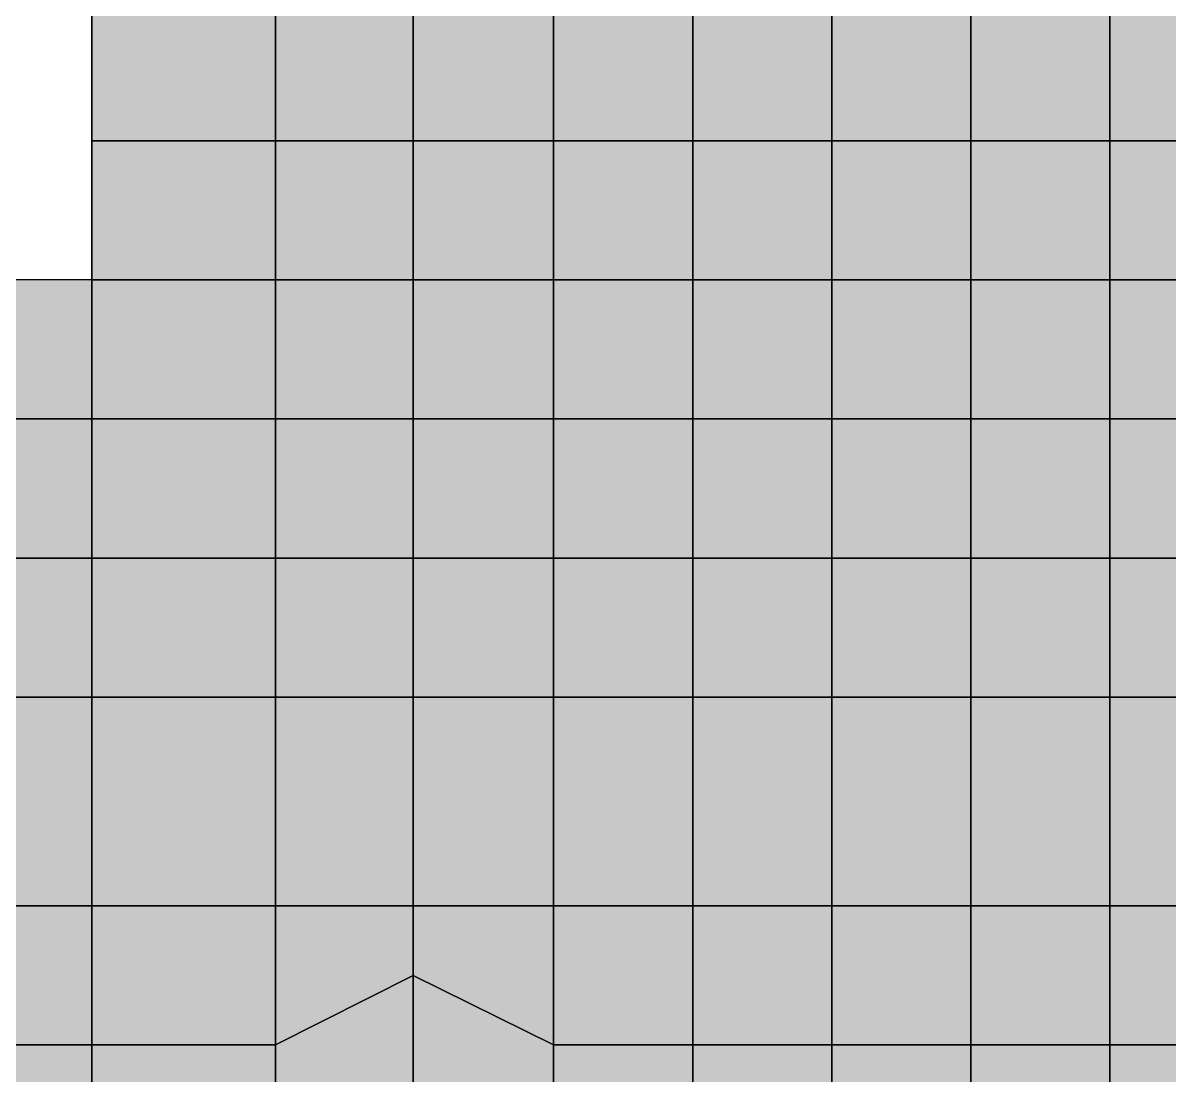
# Model space of a CAD drawing. Header units: inches. Extents: x -100 to 147, y -140 to 41.
# Drawn here: x 0.5 to 8.74, y -25.72 to -18.15 of the extents above; entities that cross this region are included whole.
import ezdxf

# ---------------------------------------------------------------- set-up
doc = ezdxf.new("R2010")
doc.units = ezdxf.units.IN
doc.header["$MEASUREMENT"] = 0
for name, color, linetype in [('Contour 1-01', 7, 'Continuous'), ('Contour 1-03', 7, 'Continuous'), ('Contour 1-04', 7, 'Continuous'), ('Contour 1-05', 7, 'Continuous'), ('Contour 1-06', 7, 'Continuous'), ('Contour 1-07', 7, 'Continuous'), ('Contour 1-08', 7, 'Continuous'), ('Contour 1-09', 7, 'Continuous'), ('Contour 1-10', 7, 'Continuous'), ('Mesh-CDM(100%)_Ac1①', 7, 'Continuous'), ('Mesh-joint-hd-s1', 7, 'Continuous'), ('Mesh-joint-vd-s2', 7, 'Continuous'), ('Mesh-joint-vd-s3', 7, 'Continuous'), ('Mesh-MPC', 7, 'Continuous'), ('Mesh-セル中詰(水中)', 7, 'Continuous'), ('Mesh-敷石', 7, 'Continuous'), ('Mesh-杭ばね_海側クレーン基礎杭', 7, 'Continuous'), ('Mesh-梁①(両端)', 7, 'Continuous'), ('Mesh-梁③(円周)', 7, 'Continuous'), ('Mesh-海側クレーン基礎杭(水位上)', 7, 'Continuous'), ('Mesh-盛石', 7, 'Continuous'), ('Undeformed Mesh-CDM(100%)_Ac1①', 7, 'Continuous'), ('Undeformed Mesh-セル中詰(水中)', 7, 'Continuous'), ('Undeformed Mesh-敷石', 7, 'Continuous'), ('Undeformed Mesh-盛石', 7, 'Continuous')]:
    doc.layers.add(name, color=color, linetype=linetype)

msp = doc.modelspace()

# ---------------------------------------------------------------- linework, layer by layer
at = {"color": 7, "true_color": 0xffffff, "transparency": 33554687}
for p, q in [((0.99, -19), (0.99, -18)), ((3.3, -18), (3.3, -19)), ((0.99, -19), (12.25, -19)), ((0.99, -20), (0.99, -19)), ((0.99, -19), (0.99, -19)), ((3.3, -19), (3.3, -20)), ((3.3, -19), (3.3, -19)), ((0.99, -20), (12.25, -20)), ((0.99, -21), (0.99, -20)), ((0.99, -20), (0.99, -20)), ((3.3, -20), (3.3, -21)), ((3.3, -20), (3.3, -20)), ((0.99, -21), (12.25, -21)), ((0.99, -22), (0.99, -21)), ((0.99, -21), (0.99, -21)), ((0.99, -21), (0.99, -21)), ((3.3, -21), (3.3, -22)), ((3.3, -21), (3.3, -21)), ((0.99, -22), (12.25, -22)), ((0.99, -23), (0.99, -22)), ((0.99, -22), (0.99, -22)), ((0.99, -22), (0.99, -22)), ((3.3, -22), (3.3, -23)), ((3.3, -22), (3.3, -22)), ((0.99, -23), (12.25, -23)), ((0.99, -23), (0.99, -23)), ((0.99, -23), (0.99, -23)), ((0.99, -23), (0.99, -23)), ((0.99, -23), (0.99, -23)), ((3.3, -23), (3.3, -24.5)), ((3.3, -23), (3.3, -23)), ((0.99, -24.5), (0.99, -24.5)), ((2.311025, -24.5), (2.311025, -24.5)), ((3.3, -24.5), (3.3, -25.00049)), ((3.3, -24.5), (3.3, -24.5)), ((4.311025, -24.5), (4.311025, -24.5)), ((5.311025, -24.5), (5.311025, -24.5)), ((6.311025, -24.5), (6.311025, -24.5)), ((7.311025, -24.5), (7.311025, -24.5)), ((8.311025, -24.5), (8.311025, -24.5)), ((3.3, -25.00049), (3.3, -25.00049))]:
    msp.add_line(p, q, dxfattribs=at)
for points in [[(0.99, -19), (2.311025, -19), (2.311025, -18)], [(0.99, -19), (2.311025, -18), (0.99, -18)], [(3.3, -19), (3.3, -18), (2.311025, -18)], [(3.3, -19), (2.311025, -18), (2.311025, -19)], [(3.3, -18), (3.3, -19), (4.311025, -19)], [(3.3, -18), (4.311025, -19), (4.311025, -18)], [(4.311025, -19), (5.311025, -19), (5.311025, -18)], [(4.311025, -19), (5.311025, -18), (4.311025, -18)], [(5.311025, -18), (5.311025, -19), (6.311025, -19)], [(5.311025, -18), (6.311025, -19), (6.311025, -18)], [(6.311025, -18), (6.311025, -19), (7.311025, -19)], [(6.311025, -18), (7.311025, -19), (7.311025, -18)], [(7.311025, -19), (8.311025, -19), (8.311025, -18)], [(7.311025, -19), (8.311025, -18), (7.311025, -18)], [(8.311025, -19), (9.311025, -19), (9.311025, -18)], [(8.311025, -19), (9.311025, -18), (8.311025, -18)], [(0.99, -20), (2.311025, -20), (2.311025, -19)], [(0.99, -20), (2.311025, -19), (0.99, -19)], [(3.3, -20), (3.3, -19), (2.311025, -19)], [(3.3, -20), (2.311025, -19), (2.311025, -20)], [(3.3, -19), (3.3, -20), (4.311025, -20)], [(3.3, -19), (4.311025, -20), (4.311025, -19)], [(4.311025, -20), (5.311025, -20), (5.311025, -19)], [(4.311025, -20), (5.311025, -19), (4.311025, -19)], [(5.311025, -20), (6.311025, -20), (6.311025, -19)], [(5.311025, -20), (6.311025, -19), (5.311025, -19)], [(6.311025, -20), (7.311025, -20), (7.311025, -19)], [(6.311025, -20), (7.311025, -19), (6.311025, -19)], [(7.311025, -20), (8.311025, -20), (8.311025, -19)], [(7.311025, -20), (8.311025, -19), (7.311025, -19)], [(8.311025, -20), (9.311025, -20), (9.311025, -19)], [(8.311025, -20), (9.311025, -19), (8.311025, -19)], [(0, -21), (0.99, -21), (0.99, -20)], [(0, -21), (0.99, -20), (0, -20)], [(0.99, -21), (2.311025, -21), (2.311025, -20)], [(0.99, -21), (2.311025, -20), (0.99, -20)], [(3.3, -21), (3.3, -20), (2.311025, -20)], [(3.3, -21), (2.311025, -20), (2.311025, -21)], [(3.3, -20), (3.3, -21), (4.311025, -21)], [(3.3, -20), (4.311025, -21), (4.311025, -20)], [(4.311025, -21), (5.311025, -21), (5.311025, -20)], [(4.311025, -21), (5.311025, -20), (4.311025, -20)], [(5.311025, -21), (6.311025, -21), (6.311025, -20)], [(5.311025, -21), (6.311025, -20), (5.311025, -20)], [(6.311025, -21), (7.311025, -21), (7.311025, -20)], [(6.311025, -21), (7.311025, -20), (6.311025, -20)], [(7.311025, -21), (8.311025, -21), (8.311025, -20)], [(7.311025, -21), (8.311025, -20), (7.311025, -20)], [(8.311025, -21), (9.311025, -21), (9.311025, -20)], [(8.311025, -21), (9.311025, -20), (8.311025, -20)], [(0, -22), (0.99, -22), (0.99, -21)], [(0, -22), (0.99, -21), (0, -21)], [(0.99, -22), (2.311025, -22), (2.311025, -21)], [(0.99, -22), (2.311025, -21), (0.99, -21)], [(3.3, -22), (3.3, -21), (2.311025, -21)], [(3.3, -22), (2.311025, -21), (2.311025, -22)], [(3.3, -21), (3.3, -22), (4.311025, -22)], [(3.3, -21), (4.311025, -22), (4.311025, -21)], [(4.311025, -22), (5.311025, -22), (5.311025, -21)], [(4.311025, -22), (5.311025, -21), (4.311025, -21)], [(5.311025, -22), (6.311025, -22), (6.311025, -21)], [(5.311025, -22), (6.311025, -21), (5.311025, -21)], [(6.311025, -22), (7.311025, -22), (7.311025, -21)], [(6.311025, -22), (7.311025, -21), (6.311025, -21)], [(7.311025, -22), (8.311025, -22), (8.311025, -21)], [(7.311025, -22), (8.311025, -21), (7.311025, -21)], [(8.311025, -22), (9.311025, -22), (9.311025, -21)], [(8.311025, -22), (9.311025, -21), (8.311025, -21)], [(0.99, -23), (0.99, -22), (0, -22)], [(0.99, -23), (0, -22), (0, -23)], [(0.99, -22), (0.99, -23), (2.311025, -23)], [(0.99, -22), (2.311025, -23), (2.311025, -22)], [(3.3, -23), (3.3, -22), (2.311025, -22)], [(3.3, -23), (2.311025, -22), (2.311025, -23)], [(3.3, -22), (3.3, -23), (4.311025, -23)], [(3.3, -22), (4.311025, -23), (4.311025, -22)], [(4.311025, -22), (4.311025, -23), (5.311025, -23)], [(4.311025, -22), (5.311025, -23), (5.311025, -22)], [(5.311025, -22), (5.311025, -23), (6.311025, -23)], [(5.311025, -22), (6.311025, -23), (6.311025, -22)], [(6.311025, -22), (6.311025, -23), (7.311025, -23)], [(6.311025, -22), (7.311025, -23), (7.311025, -22)], [(7.311025, -23), (8.311025, -23), (8.311025, -22)], [(7.311025, -23), (8.311025, -22), (7.311025, -22)], [(8.311025, -22), (8.311025, -23), (9.311025, -23)], [(8.311025, -22), (9.311025, -23), (9.311025, -22)], [(0, -24.5), (0.99, -24.5), (0.99, -23)], [(0, -24.5), (0.99, -23), (0, -23)], [(0.99, -23), (0.99, -24.5), (2.311025, -24.5)], [(0.99, -23), (2.311025, -24.5), (2.311025, -23)], [(3.3, -24.5), (3.3, -23), (2.311025, -23)], [(3.3, -24.5), (2.311025, -23), (2.311025, -24.5)], [(3.3, -23), (3.3, -24.5), (4.311025, -24.5)], [(3.3, -23), (4.311025, -24.5), (4.311025, -23)], [(4.311025, -24.5), (5.311025, -24.5), (5.311025, -23)], [(4.311025, -24.5), (5.311025, -23), (4.311025, -23)], [(5.311025, -24.5), (6.311025, -24.5), (6.311025, -23)], [(5.311025, -24.5), (6.311025, -23), (5.311025, -23)], [(6.311025, -24.5), (7.311025, -24.5), (7.311025, -23)], [(6.311025, -24.5), (7.311025, -23), (6.311025, -23)], [(7.311025, -24.5), (8.311025, -24.5), (8.311025, -23)], [(7.311025, -24.5), (8.311025, -23), (7.311025, -23)], [(8.311025, -24.5), (9.311025, -24.5), (9.311025, -23)], [(8.311025, -24.5), (9.311025, -23), (8.311025, -23)], [(0.99, -24.5), (0, -24.5), (0, -25.5)], [(0.99, -24.5), (0, -25.5), (0.99, -25.5)], [(0.99, -24.5), (0.99, -25.5), (2.311025, -25.5)], [(0.99, -24.5), (2.311025, -25.5), (2.311025, -24.5)], [(3.3, -24.5), (2.311025, -24.5), (2.311025, -25.5)], [(3.3, -24.5), (2.311025, -25.5), (3.3, -25.00049)], [(4.311025, -25.5), (4.311025, -24.5), (3.3, -24.5)], [(4.311025, -25.5), (3.3, -24.5), (3.3, -25.00049)], [(5.311025, -24.5), (4.311025, -24.5), (4.311025, -25.5)], [(5.311025, -24.5), (4.311025, -25.5), (5.311025, -25.5)], [(6.311025, -24.5), (5.311025, -24.5), (5.311025, -25.5)], [(6.311025, -24.5), (5.311025, -25.5), (6.311025, -25.5)], [(7.311025, -24.5), (6.311025, -24.5), (6.311025, -25.5)], [(7.311025, -24.5), (6.311025, -25.5), (7.311025, -25.5)], [(8.311025, -24.5), (7.311025, -24.5), (7.311025, -25.5)], [(8.311025, -24.5), (7.311025, -25.5), (8.311025, -25.5)], [(9.311025, -24.5), (8.311025, -24.5), (8.311025, -25.5)], [(9.311025, -24.5), (8.311025, -25.5), (9.311025, -25.5)], [(2.311025, -26.5), (3.3, -26.5), (3.3, -25.00049)], [(2.311025, -26.5), (3.3, -25.00049), (2.311025, -25.5)], [(4.311025, -26.5), (4.311025, -25.5), (3.3, -25.00049)], [(4.311025, -26.5), (3.3, -25.00049), (3.3, -26.5)], [(0, -26.5), (0.99, -26.5), (0.99, -25.5)], [(0, -26.5), (0.99, -25.5), (0, -25.5)], [(0.99, -25.5), (0.99, -26.5), (2.311025, -26.5)], [(0.99, -25.5), (2.311025, -26.5), (2.311025, -25.5)], [(4.311025, -26.5), (5.311025, -26.5), (5.311025, -25.5)], [(4.311025, -26.5), (5.311025, -25.5), (4.311025, -25.5)], [(5.311025, -26.5), (6.311025, -26.5), (6.311025, -25.5)], [(5.311025, -26.5), (6.311025, -25.5), (5.311025, -25.5)], [(6.311025, -26.5), (7.311025, -26.5), (7.311025, -25.5)], [(6.311025, -26.5), (7.311025, -25.5), (6.311025, -25.5)], [(7.311025, -26.5), (8.311025, -26.5), (8.311025, -25.5)], [(7.311025, -26.5), (8.311025, -25.5), (7.311025, -25.5)], [(8.311025, -26.5), (9.311025, -26.5), (9.311025, -25.5)], [(8.311025, -26.5), (9.311025, -25.5), (8.311025, -25.5)]]:
    msp.add_solid(points, dxfattribs=at)
at = {"layer": 'Contour 1-01', "color": 5, "true_color": 0x0000ff}
for points in [[(0.99, -24.5), (0, -24.5), (0, -25.5)], [(0.99, -24.5), (0, -25.5), (0.99, -25.5)], [(0.99, -24.5), (0.99, -25.5), (2.311025, -25.5)], [(0.99, -24.5), (2.311025, -25.5), (2.311025, -24.5)], [(3.3, -24.5), (2.311025, -24.5), (2.311025, -25.5)], [(3.3, -24.5), (2.311025, -25.5), (3.3, -25.00049)], [(4.311025, -25.5), (4.311025, -24.5), (3.3, -24.5)], [(4.311025, -25.5), (3.3, -24.5), (3.3, -25.00049)], [(5.311025, -24.5), (4.311025, -24.5), (4.311025, -25.5)], [(5.311025, -24.5), (4.311025, -25.5), (5.311025, -25.5)], [(6.311025, -24.5), (5.311025, -24.5), (5.311025, -25.5)], [(6.311025, -24.5), (5.311025, -25.5), (6.311025, -25.5)], [(7.311025, -24.5), (6.311025, -24.5), (6.311025, -25.5)], [(7.311025, -24.5), (6.311025, -25.5), (7.311025, -25.5)], [(8.311025, -24.5), (7.311025, -24.5), (7.311025, -25.5)], [(8.311025, -24.5), (7.311025, -25.5), (8.311025, -25.5)], [(9.311025, -24.5), (8.311025, -24.5), (8.311025, -25.5)], [(9.311025, -24.5), (8.311025, -25.5), (9.311025, -25.5)], [(2.311025, -26.5), (3.3, -26.5), (3.3, -25.00049)], [(2.311025, -26.5), (3.3, -25.00049), (2.311025, -25.5)], [(4.311025, -26.5), (4.311025, -25.5), (3.3, -25.00049)], [(4.311025, -26.5), (3.3, -25.00049), (3.3, -26.5)], [(0, -26.5), (0.99, -26.5), (0.99, -25.5)], [(0, -26.5), (0.99, -25.5), (0, -25.5)], [(0.99, -25.5), (0.99, -26.5), (2.311025, -26.5)], [(0.99, -25.5), (2.311025, -26.5), (2.311025, -25.5)], [(4.311025, -26.5), (5.311025, -26.5), (5.311025, -25.5)], [(4.311025, -26.5), (5.311025, -25.5), (4.311025, -25.5)], [(5.311025, -26.5), (6.311025, -26.5), (6.311025, -25.5)], [(5.311025, -26.5), (6.311025, -25.5), (5.311025, -25.5)], [(6.311025, -26.5), (7.311025, -26.5), (7.311025, -25.5)], [(6.311025, -26.5), (7.311025, -25.5), (6.311025, -25.5)], [(7.311025, -26.5), (8.311025, -26.5), (8.311025, -25.5)], [(7.311025, -26.5), (8.311025, -25.5), (7.311025, -25.5)], [(8.311025, -26.5), (9.311025, -26.5), (9.311025, -25.5)], [(8.311025, -26.5), (9.311025, -25.5), (8.311025, -25.5)]]:
    msp.add_solid(points, dxfattribs=at)
at = {"layer": 'Contour 1-03', "color": 4, "true_color": 0x00e2ff}
for points in [[(5.311025, -24.5), (6.311025, -24.5), (6.311025, -23)], [(5.311025, -24.5), (6.311025, -23), (5.311025, -23)], [(6.311025, -24.5), (7.311025, -24.5), (7.311025, -23)], [(6.311025, -24.5), (7.311025, -23), (6.311025, -23)], [(7.311025, -24.5), (8.311025, -24.5), (8.311025, -23)], [(7.311025, -24.5), (8.311025, -23), (7.311025, -23)], [(8.311025, -24.5), (9.311025, -24.5), (9.311025, -23)], [(8.311025, -24.5), (9.311025, -23), (8.311025, -23)]]:
    msp.add_solid(points, dxfattribs=at)
at = {"layer": 'Contour 1-04', "color": 120, "true_color": 0x00ffaa}
for points in [[(0.99, -19), (2.311025, -19), (2.311025, -18)], [(0.99, -19), (2.311025, -18), (0.99, -18)], [(3.3, -19), (3.3, -18), (2.311025, -18)], [(3.3, -19), (2.311025, -18), (2.311025, -19)], [(3.3, -18), (3.3, -19), (4.311025, -19)], [(3.3, -18), (4.311025, -19), (4.311025, -18)], [(3.3, -20), (3.3, -19), (2.311025, -19)], [(3.3, -20), (2.311025, -19), (2.311025, -20)], [(8.311025, -22), (9.311025, -22), (9.311025, -21)], [(8.311025, -22), (9.311025, -21), (8.311025, -21)], [(7.311025, -23), (8.311025, -23), (8.311025, -22)], [(7.311025, -23), (8.311025, -22), (7.311025, -22)]]:
    msp.add_solid(points, dxfattribs=at)
at = {"layer": 'Contour 1-05', "color": 100, "true_color": 0x00ff38}
for points in [[(4.311025, -19), (5.311025, -19), (5.311025, -18)], [(4.311025, -19), (5.311025, -18), (4.311025, -18)], [(0.99, -20), (2.311025, -20), (2.311025, -19)], [(0.99, -20), (2.311025, -19), (0.99, -19)], [(3.3, -19), (3.3, -20), (4.311025, -20)], [(3.3, -19), (4.311025, -20), (4.311025, -19)], [(7.311025, -22), (8.311025, -22), (8.311025, -21)], [(7.311025, -22), (8.311025, -21), (7.311025, -21)], [(5.311025, -22), (5.311025, -23), (6.311025, -23)], [(5.311025, -22), (6.311025, -23), (6.311025, -22)], [(4.311025, -24.5), (5.311025, -24.5), (5.311025, -23)], [(4.311025, -24.5), (5.311025, -23), (4.311025, -23)]]:
    msp.add_solid(points, dxfattribs=at)
at = {"layer": 'Contour 1-06', "color": 80, "true_color": 0x38ff00}
for points in [[(5.311025, -18), (5.311025, -19), (6.311025, -19)], [(5.311025, -18), (6.311025, -19), (6.311025, -18)], [(6.311025, -18), (6.311025, -19), (7.311025, -19)], [(6.311025, -18), (7.311025, -19), (7.311025, -18)], [(7.311025, -19), (8.311025, -19), (8.311025, -18)], [(7.311025, -19), (8.311025, -18), (7.311025, -18)], [(0.99, -21), (2.311025, -21), (2.311025, -20)], [(0.99, -21), (2.311025, -20), (0.99, -20)], [(3.3, -21), (3.3, -20), (2.311025, -20)], [(3.3, -21), (2.311025, -20), (2.311025, -21)], [(7.311025, -21), (8.311025, -21), (8.311025, -20)], [(7.311025, -21), (8.311025, -20), (7.311025, -20)], [(8.311025, -21), (9.311025, -21), (9.311025, -20)], [(8.311025, -21), (9.311025, -20), (8.311025, -20)], [(6.311025, -22), (7.311025, -22), (7.311025, -21)], [(6.311025, -22), (7.311025, -21), (6.311025, -21)], [(6.311025, -22), (6.311025, -23), (7.311025, -23)], [(6.311025, -22), (7.311025, -23), (7.311025, -22)], [(8.311025, -22), (8.311025, -23), (9.311025, -23)], [(8.311025, -22), (9.311025, -23), (9.311025, -22)]]:
    msp.add_solid(points, dxfattribs=at)
at = {"layer": 'Contour 1-07', "color": 60, "true_color": 0xa9ff00}
for points in [[(8.311025, -19), (9.311025, -19), (9.311025, -18)], [(8.311025, -19), (9.311025, -18), (8.311025, -18)], [(5.311025, -20), (6.311025, -20), (6.311025, -19)], [(5.311025, -20), (6.311025, -19), (5.311025, -19)], [(6.311025, -20), (7.311025, -20), (7.311025, -19)], [(6.311025, -20), (7.311025, -19), (6.311025, -19)], [(7.311025, -20), (8.311025, -20), (8.311025, -19)], [(7.311025, -20), (8.311025, -19), (7.311025, -19)], [(8.311025, -20), (9.311025, -20), (9.311025, -19)], [(8.311025, -20), (9.311025, -19), (8.311025, -19)], [(5.311025, -21), (6.311025, -21), (6.311025, -20)], [(5.311025, -21), (6.311025, -20), (5.311025, -20)], [(6.311025, -21), (7.311025, -21), (7.311025, -20)], [(6.311025, -21), (7.311025, -20), (6.311025, -20)], [(4.311025, -22), (5.311025, -22), (5.311025, -21)], [(4.311025, -22), (5.311025, -21), (4.311025, -21)], [(5.311025, -22), (6.311025, -22), (6.311025, -21)], [(5.311025, -22), (6.311025, -21), (5.311025, -21)], [(3.3, -23), (3.3, -24.5), (4.311025, -24.5)], [(3.3, -23), (4.311025, -24.5), (4.311025, -23)]]:
    msp.add_solid(points, dxfattribs=at)
at = {"layer": 'Contour 1-08', "color": 2, "true_color": 0xffe200}
for points in [[(4.311025, -20), (5.311025, -20), (5.311025, -19)], [(4.311025, -20), (5.311025, -19), (4.311025, -19)], [(4.311025, -21), (5.311025, -21), (5.311025, -20)], [(4.311025, -21), (5.311025, -20), (4.311025, -20)], [(4.311025, -22), (4.311025, -23), (5.311025, -23)], [(4.311025, -22), (5.311025, -23), (5.311025, -22)]]:
    msp.add_solid(points, dxfattribs=at)
at = {"layer": 'Contour 1-09', "color": 30, "true_color": 0xff7100}
for points in [[(3.3, -20), (3.3, -21), (4.311025, -21)], [(3.3, -20), (4.311025, -21), (4.311025, -20)]]:
    msp.add_solid(points, dxfattribs=at)
at = {"layer": 'Contour 1-10', "color": 1, "true_color": 0xff0000}
for points in [[(0, -21), (0.99, -21), (0.99, -20)], [(0, -21), (0.99, -20), (0, -20)], [(0, -22), (0.99, -22), (0.99, -21)], [(0, -22), (0.99, -21), (0, -21)], [(0.99, -22), (2.311025, -22), (2.311025, -21)], [(0.99, -22), (2.311025, -21), (0.99, -21)], [(3.3, -22), (3.3, -21), (2.311025, -21)], [(3.3, -22), (2.311025, -21), (2.311025, -22)], [(3.3, -21), (3.3, -22), (4.311025, -22)], [(3.3, -21), (4.311025, -22), (4.311025, -21)], [(0.99, -23), (0.99, -22), (0, -22)], [(0.99, -23), (0, -22), (0, -23)], [(0.99, -22), (0.99, -23), (2.311025, -23)], [(0.99, -22), (2.311025, -23), (2.311025, -22)], [(3.3, -23), (3.3, -22), (2.311025, -22)], [(3.3, -23), (2.311025, -22), (2.311025, -23)], [(3.3, -22), (3.3, -23), (4.311025, -23)], [(3.3, -22), (4.311025, -23), (4.311025, -22)], [(0, -24.5), (0.99, -24.5), (0.99, -23)], [(0, -24.5), (0.99, -23), (0, -23)], [(0.99, -23), (0.99, -24.5), (2.311025, -24.5)], [(0.99, -23), (2.311025, -24.5), (2.311025, -23)], [(3.3, -24.5), (3.3, -23), (2.311025, -23)], [(3.3, -24.5), (2.311025, -23), (2.311025, -24.5)]]:
    msp.add_solid(points, dxfattribs=at)
at = {"layer": 'Mesh-CDM(100%)_Ac1①', "color": 18, "true_color": 0x000000, "transparency": 33554559}
for p, q in [((0.99, -24.5), (0, -24.5)), ((0.99, -25.5), (0.99, -24.5)), ((0.99, -24.5), (0.99, -25.5)), ((2.311025, -24.5), (0.99, -24.5)), ((2.311025, -25.5), (2.311025, -24.5)), ((3.3, -24.5), (2.311025, -24.5)), ((2.311025, -24.5), (2.311025, -25.5)), ((3.3, -25.00049), (3.3, -24.5)), ((4.311025, -24.5), (3.3, -24.5)), ((3.3, -24.5), (3.3, -25.00049)), ((4.311025, -25.5), (4.311025, -24.5)), ((5.311025, -24.5), (4.311025, -24.5)), ((4.311025, -24.5), (4.311025, -25.5)), ((5.311025, -25.5), (5.311025, -24.5)), ((6.311025, -24.5), (5.311025, -24.5)), ((5.311025, -24.5), (5.311025, -25.5)), ((6.311025, -25.5), (6.311025, -24.5)), ((7.311025, -24.5), (6.311025, -24.5)), ((6.311025, -24.5), (6.311025, -25.5)), ((7.311025, -25.5), (7.311025, -24.5)), ((8.311025, -24.5), (7.311025, -24.5)), ((7.311025, -24.5), (7.311025, -25.5)), ((8.311025, -25.5), (8.311025, -24.5)), ((9.311025, -24.5), (8.311025, -24.5)), ((8.311025, -24.5), (8.311025, -25.5)), ((3.3, -25.00049), (2.311025, -25.5)), ((2.311025, -25.5), (3.3, -25.00049)), ((3.3, -26.5), (3.3, -25.00049)), ((4.311025, -25.5), (3.3, -25.00049)), ((3.3, -25.00049), (3.3, -26.5)), ((3.3, -25.00049), (4.311025, -25.5)), ((0.99, -25.5), (0, -25.5)), ((0, -25.5), (0.99, -25.5)), ((0.99, -26.5), (0.99, -25.5)), ((0.99, -25.5), (0.99, -26.5)), ((2.311025, -25.5), (0.99, -25.5)), ((0.99, -25.5), (2.311025, -25.5)), ((2.311025, -26.5), (2.311025, -25.5)), ((2.311025, -25.5), (2.311025, -26.5)), ((4.311025, -26.5), (4.311025, -25.5)), ((5.311025, -25.5), (4.311025, -25.5)), ((4.311025, -25.5), (4.311025, -26.5)), ((4.311025, -25.5), (5.311025, -25.5)), ((5.311025, -26.5), (5.311025, -25.5)), ((5.311025, -25.5), (6.311025, -25.5)), ((6.311025, -25.5), (5.311025, -25.5)), ((5.311025, -25.5), (5.311025, -26.5)), ((6.311025, -26.5), (6.311025, -25.5)), ((7.311025, -25.5), (6.311025, -25.5)), ((6.311025, -25.5), (6.311025, -26.5)), ((6.311025, -25.5), (7.311025, -25.5)), ((7.311025, -26.5), (7.311025, -25.5)), ((8.311025, -25.5), (7.311025, -25.5)), ((7.311025, -25.5), (7.311025, -26.5)), ((7.311025, -25.5), (8.311025, -25.5)), ((8.311025, -26.5), (8.311025, -25.5)), ((9.311025, -25.5), (8.311025, -25.5)), ((8.311025, -25.5), (8.311025, -26.5)), ((8.311025, -25.5), (9.311025, -25.5))]:
    msp.add_line(p, q, dxfattribs=at)
at = {"layer": 'Mesh-joint-hd-s1', "color": 18, "true_color": 0x000000, "transparency": 33554559}
for p, q in [((0.99, -24.5), (0.99, -24.5)), ((2.311025, -24.5), (2.311025, -24.5)), ((3.3, -24.5), (3.3, -24.5)), ((4.311025, -24.5), (4.311025, -24.5)), ((5.311025, -24.5), (5.311025, -24.5)), ((6.311025, -24.5), (6.311025, -24.5)), ((7.311025, -24.5), (7.311025, -24.5)), ((8.311025, -24.5), (8.311025, -24.5))]:
    msp.add_line(p, q, dxfattribs=at)
at = {"layer": 'Mesh-joint-vd-s2', "color": 18, "true_color": 0x000000, "transparency": 33554559}
for p, q in [((0.99, -19), (0.99, -19)), ((0.99, -20), (0.99, -20)), ((0.99, -21), (0.99, -21)), ((0.99, -22), (0.99, -22)), ((0.99, -23), (0.99, -23))]:
    msp.add_line(p, q, dxfattribs=at)
at = {"layer": 'Mesh-joint-vd-s3', "color": 18, "true_color": 0x000000, "transparency": 33554559}
for p, q in [((0.99, -21), (0.99, -21)), ((0.99, -22), (0.99, -22)), ((0.99, -23), (0.99, -23))]:
    msp.add_line(p, q, dxfattribs=at)
at = {"layer": 'Mesh-MPC', "color": 18, "true_color": 0x000000, "transparency": 33554559}
for p, q in [((0.99, -23), (0.99, -23)), ((0.99, -23), (0.99, -23)), ((3.3, -25.00049), (3.3, -25.00049))]:
    msp.add_line(p, q, dxfattribs=at)
at = {"layer": 'Mesh-セル中詰(水中)', "color": 18, "true_color": 0x000000, "transparency": 33554559}
for p, q in [((0.99, -18), (0.99, -19)), ((2.311025, -19), (2.311025, -18)), ((2.311025, -18), (2.311025, -19)), ((3.3, -19), (3.3, -18)), ((3.3, -18), (3.3, -19)), ((4.311025, -19), (4.311025, -18)), ((4.311025, -18), (4.311025, -19)), ((5.311025, -19), (5.311025, -18)), ((5.311025, -18), (5.311025, -19)), ((6.311025, -19), (6.311025, -18)), ((6.311025, -18), (6.311025, -19)), ((7.311025, -19), (7.311025, -18)), ((7.311025, -18), (7.311025, -19)), ((8.311025, -19), (8.311025, -18)), ((8.311025, -18), (8.311025, -19)), ((2.311025, -19), (0.99, -19)), ((0.99, -19), (0.99, -20)), ((0.99, -19), (2.311025, -19)), ((2.311025, -20), (2.311025, -19)), ((3.3, -19), (2.311025, -19)), ((2.311025, -19), (2.311025, -20)), ((2.311025, -19), (3.3, -19)), ((3.3, -20), (3.3, -19)), ((3.3, -19), (3.3, -20)), ((4.311025, -19), (3.3, -19)), ((3.3, -19), (4.311025, -19)), ((4.311025, -20), (4.311025, -19)), ((5.311025, -19), (4.311025, -19)), ((4.311025, -19), (4.311025, -20)), ((4.311025, -19), (5.311025, -19)), ((5.311025, -20), (5.311025, -19)), ((6.311025, -19), (5.311025, -19)), ((5.311025, -19), (5.311025, -20)), ((5.311025, -19), (6.311025, -19)), ((6.311025, -20), (6.311025, -19)), ((7.311025, -19), (6.311025, -19)), ((6.311025, -19), (6.311025, -20)), ((6.311025, -19), (7.311025, -19)), ((7.311025, -20), (7.311025, -19)), ((7.311025, -19), (8.311025, -19)), ((8.311025, -19), (7.311025, -19)), ((7.311025, -19), (7.311025, -20)), ((8.311025, -20), (8.311025, -19)), ((9.311025, -19), (8.311025, -19)), ((8.311025, -19), (8.311025, -20)), ((8.311025, -19), (9.311025, -19)), ((2.311025, -20), (0.99, -20)), ((0.99, -20), (0.99, -21)), ((0.99, -20), (2.311025, -20)), ((2.311025, -21), (2.311025, -20)), ((3.3, -20), (2.311025, -20)), ((2.311025, -20), (2.311025, -21)), ((2.311025, -20), (3.3, -20)), ((3.3, -21), (3.3, -20)), ((3.3, -20), (4.311025, -20)), ((3.3, -20), (3.3, -21)), ((4.311025, -20), (3.3, -20)), ((4.311025, -21), (4.311025, -20)), ((5.311025, -20), (4.311025, -20)), ((4.311025, -20), (4.311025, -21)), ((4.311025, -20), (5.311025, -20)), ((5.311025, -21), (5.311025, -20)), ((6.311025, -20), (5.311025, -20)), ((5.311025, -20), (5.311025, -21)), ((5.311025, -20), (6.311025, -20)), ((6.311025, -21), (6.311025, -20)), ((7.311025, -20), (6.311025, -20)), ((6.311025, -20), (6.311025, -21)), ((6.311025, -20), (7.311025, -20)), ((7.311025, -21), (7.311025, -20)), ((8.311025, -20), (7.311025, -20)), ((7.311025, -20), (7.311025, -21)), ((7.311025, -20), (8.311025, -20)), ((8.311025, -21), (8.311025, -20)), ((9.311025, -20), (8.311025, -20)), ((8.311025, -20), (8.311025, -21)), ((8.311025, -20), (9.311025, -20)), ((2.311025, -21), (0.99, -21)), ((0.99, -21), (0.99, -22)), ((0.99, -21), (2.311025, -21)), ((2.311025, -22), (2.311025, -21)), ((3.3, -21), (2.311025, -21)), ((2.311025, -21), (2.311025, -22)), ((2.311025, -21), (3.3, -21)), ((3.3, -22), (3.3, -21)), ((3.3, -21), (3.3, -22)), ((4.311025, -21), (3.3, -21)), ((3.3, -21), (4.311025, -21)), ((4.311025, -22), (4.311025, -21)), ((5.311025, -21), (4.311025, -21)), ((4.311025, -21), (4.311025, -22)), ((4.311025, -21), (5.311025, -21)), ((5.311025, -22), (5.311025, -21)), ((6.311025, -21), (5.311025, -21)), ((5.311025, -21), (5.311025, -22)), ((5.311025, -21), (6.311025, -21)), ((6.311025, -22), (6.311025, -21)), ((7.311025, -21), (6.311025, -21)), ((6.311025, -21), (6.311025, -22)), ((6.311025, -21), (7.311025, -21)), ((7.311025, -22), (7.311025, -21)), ((8.311025, -21), (7.311025, -21)), ((7.311025, -21), (7.311025, -22)), ((7.311025, -21), (8.311025, -21)), ((8.311025, -22), (8.311025, -21)), ((9.311025, -21), (8.311025, -21)), ((8.311025, -21), (8.311025, -22)), ((8.311025, -21), (9.311025, -21)), ((0.99, -22), (0.99, -23)), ((2.311025, -22), (0.99, -22)), ((0.99, -22), (2.311025, -22)), ((2.311025, -23), (2.311025, -22)), ((3.3, -22), (2.311025, -22)), ((2.311025, -22), (2.311025, -23)), ((2.311025, -22), (3.3, -22)), ((3.3, -23), (3.3, -22)), ((3.3, -22), (3.3, -23)), ((4.311025, -22), (3.3, -22)), ((3.3, -22), (4.311025, -22)), ((4.311025, -23), (4.311025, -22)), ((4.311025, -22), (4.311025, -23)), ((5.311025, -22), (4.311025, -22)), ((4.311025, -22), (5.311025, -22)), ((5.311025, -23), (5.311025, -22)), ((5.311025, -22), (5.311025, -23)), ((6.311025, -22), (5.311025, -22)), ((5.311025, -22), (6.311025, -22)), ((6.311025, -23), (6.311025, -22)), ((6.311025, -22), (6.311025, -23)), ((7.311025, -22), (6.311025, -22)), ((6.311025, -22), (7.311025, -22)), ((7.311025, -23), (7.311025, -22)), ((8.311025, -22), (7.311025, -22)), ((7.311025, -22), (7.311025, -23)), ((7.311025, -22), (8.311025, -22)), ((8.311025, -23), (8.311025, -22)), ((8.311025, -22), (9.311025, -22)), ((8.311025, -22), (8.311025, -23)), ((9.311025, -22), (8.311025, -22)), ((0.99, -23), (2.311025, -23)), ((2.311025, -23), (3.3, -23)), ((3.3, -23), (4.311025, -23)), ((4.311025, -23), (5.311025, -23)), ((5.311025, -23), (6.311025, -23)), ((6.311025, -23), (7.311025, -23)), ((7.311025, -23), (8.311025, -23)), ((8.311025, -23), (9.311025, -23))]:
    msp.add_line(p, q, dxfattribs=at)
at = {"layer": 'Mesh-敷石', "color": 18, "true_color": 0x000000, "transparency": 33554559}
for p, q in [((0.99, -23), (0, -23)), ((0.99, -24.5), (0.99, -23)), ((0.99, -23), (0.99, -24.5)), ((2.311025, -23), (0.99, -23)), ((2.311025, -24.5), (2.311025, -23)), ((3.3, -23), (2.311025, -23)), ((2.311025, -23), (2.311025, -24.5)), ((3.3, -24.5), (3.3, -23)), ((3.3, -23), (3.3, -24.5)), ((4.311025, -23), (3.3, -23)), ((4.311025, -24.5), (4.311025, -23)), ((5.311025, -23), (4.311025, -23)), ((4.311025, -23), (4.311025, -24.5)), ((5.311025, -24.5), (5.311025, -23)), ((6.311025, -23), (5.311025, -23)), ((5.311025, -23), (5.311025, -24.5)), ((6.311025, -24.5), (6.311025, -23)), ((7.311025, -23), (6.311025, -23)), ((6.311025, -23), (6.311025, -24.5)), ((7.311025, -24.5), (7.311025, -23)), ((8.311025, -23), (7.311025, -23)), ((7.311025, -23), (7.311025, -24.5)), ((8.311025, -24.5), (8.311025, -23)), ((9.311025, -23), (8.311025, -23)), ((8.311025, -23), (8.311025, -24.5)), ((0, -24.5), (0.99, -24.5)), ((0.99, -24.5), (2.311025, -24.5)), ((2.311025, -24.5), (3.3, -24.5)), ((3.3, -24.5), (4.311025, -24.5)), ((4.311025, -24.5), (5.311025, -24.5)), ((5.311025, -24.5), (6.311025, -24.5)), ((6.311025, -24.5), (7.311025, -24.5)), ((7.311025, -24.5), (8.311025, -24.5)), ((8.311025, -24.5), (9.311025, -24.5))]:
    msp.add_line(p, q, dxfattribs=at)
at = {"layer": 'Mesh-杭ばね_海側クレーン基礎杭', "color": 18, "true_color": 0x000000, "transparency": 33554559}
for p, q in [((3.3, -19), (3.3, -19)), ((3.3, -20), (3.3, -20)), ((3.3, -21), (3.3, -21)), ((3.3, -22), (3.3, -22)), ((3.3, -23), (3.3, -23))]:
    msp.add_line(p, q, dxfattribs=at)
at = {"layer": 'Mesh-梁①(両端)', "color": 18, "true_color": 0x000000, "transparency": 33554559}
for p, q in [((0.99, -19), (0.99, -18)), ((0.99, -20), (0.99, -19)), ((0.99, -21), (0.99, -20)), ((0.99, -22), (0.99, -21)), ((0.99, -23), (0.99, -22))]:
    msp.add_line(p, q, dxfattribs=at)
at = {"layer": 'Mesh-梁③(円周)', "color": 18, "true_color": 0x000000, "transparency": 33554559}
for p, q in [((0.99, -19), (12.25, -19)), ((0.99, -20), (12.25, -20)), ((0.99, -21), (12.25, -21)), ((0.99, -22), (12.25, -22)), ((0.99, -23), (12.25, -23))]:
    msp.add_line(p, q, dxfattribs=at)
at = {"layer": 'Mesh-海側クレーン基礎杭(水位上)', "color": 18, "true_color": 0x000000, "transparency": 33554559}
for p, q in [((3.3, -18), (3.3, -19)), ((3.3, -19), (3.3, -20)), ((3.3, -20), (3.3, -21)), ((3.3, -21), (3.3, -22)), ((3.3, -22), (3.3, -23)), ((3.3, -23), (3.3, -24.5)), ((3.3, -24.5), (3.3, -25.00049))]:
    msp.add_line(p, q, dxfattribs=at)
at = {"layer": 'Mesh-盛石', "color": 18, "true_color": 0x000000, "transparency": 33554559}
for p, q in [((0.99, -20), (0, -20)), ((0.99, -21), (0.99, -20)), ((0.99, -21), (0, -21)), ((0, -21), (0.99, -21)), ((0.99, -22), (0.99, -21)), ((0.99, -22), (0, -22)), ((0, -22), (0.99, -22)), ((0.99, -23), (0.99, -22)), ((0, -23), (0.99, -23))]:
    msp.add_line(p, q, dxfattribs=at)
at = {"layer": 'Undeformed Mesh-CDM(100%)_Ac1①', "color": 8, "true_color": 0x808080, "transparency": 33554687}
for p, q in [((0.99, -24.5), (0, -24.5)), ((0.99, -25.5), (0.99, -24.5)), ((0.99, -24.5), (0.99, -25.5)), ((2.311025, -24.5), (0.99, -24.5)), ((2.311025, -25.5), (2.311025, -24.5)), ((3.3, -24.5), (2.311025, -24.5)), ((2.311025, -24.5), (2.311025, -25.5)), ((3.3, -25.00049), (3.3, -24.5)), ((4.311025, -24.5), (3.3, -24.5)), ((3.3, -24.5), (3.3, -25.00049)), ((4.311025, -25.5), (4.311025, -24.5)), ((5.311025, -24.5), (4.311025, -24.5)), ((4.311025, -24.5), (4.311025, -25.5)), ((5.311025, -25.5), (5.311025, -24.5)), ((6.311025, -24.5), (5.311025, -24.5)), ((5.311025, -24.5), (5.311025, -25.5)), ((6.311025, -25.5), (6.311025, -24.5)), ((7.311025, -24.5), (6.311025, -24.5)), ((6.311025, -24.5), (6.311025, -25.5)), ((7.311025, -25.5), (7.311025, -24.5)), ((8.311025, -24.5), (7.311025, -24.5)), ((7.311025, -24.5), (7.311025, -25.5)), ((8.311025, -25.5), (8.311025, -24.5)), ((9.311025, -24.5), (8.311025, -24.5)), ((8.311025, -24.5), (8.311025, -25.5)), ((3.3, -25.00049), (2.311025, -25.5)), ((2.311025, -25.5), (3.3, -25.00049)), ((3.3, -26.5), (3.3, -25.00049)), ((4.311025, -25.5), (3.3, -25.00049)), ((3.3, -25.00049), (3.3, -26.5)), ((3.3, -25.00049), (4.311025, -25.5)), ((0.99, -25.5), (0, -25.5)), ((0, -25.5), (0.99, -25.5)), ((0.99, -26.5), (0.99, -25.5)), ((0.99, -25.5), (0.99, -26.5)), ((2.311025, -25.5), (0.99, -25.5)), ((0.99, -25.5), (2.311025, -25.5)), ((2.311025, -26.5), (2.311025, -25.5)), ((2.311025, -25.5), (2.311025, -26.5)), ((4.311025, -26.5), (4.311025, -25.5)), ((5.311025, -25.5), (4.311025, -25.5)), ((4.311025, -25.5), (4.311025, -26.5)), ((4.311025, -25.5), (5.311025, -25.5)), ((5.311025, -26.5), (5.311025, -25.5)), ((5.311025, -25.5), (6.311025, -25.5)), ((6.311025, -25.5), (5.311025, -25.5)), ((5.311025, -25.5), (5.311025, -26.5)), ((6.311025, -26.5), (6.311025, -25.5)), ((7.311025, -25.5), (6.311025, -25.5)), ((6.311025, -25.5), (6.311025, -26.5)), ((6.311025, -25.5), (7.311025, -25.5)), ((7.311025, -26.5), (7.311025, -25.5)), ((8.311025, -25.5), (7.311025, -25.5)), ((7.311025, -25.5), (7.311025, -26.5)), ((7.311025, -25.5), (8.311025, -25.5)), ((8.311025, -26.5), (8.311025, -25.5)), ((9.311025, -25.5), (8.311025, -25.5)), ((8.311025, -25.5), (8.311025, -26.5)), ((8.311025, -25.5), (9.311025, -25.5))]:
    msp.add_line(p, q, dxfattribs=at)
at = {"layer": 'Undeformed Mesh-セル中詰(水中)', "color": 8, "true_color": 0x808080, "transparency": 33554687}
for p, q in [((0.99, -18), (0.99, -19)), ((2.311025, -19), (2.311025, -18)), ((2.311025, -18), (2.311025, -19)), ((3.3, -19), (3.3, -18)), ((3.3, -18), (3.3, -19)), ((4.311025, -19), (4.311025, -18)), ((4.311025, -18), (4.311025, -19)), ((5.311025, -19), (5.311025, -18)), ((5.311025, -18), (5.311025, -19)), ((6.311025, -19), (6.311025, -18)), ((6.311025, -18), (6.311025, -19)), ((7.311025, -19), (7.311025, -18)), ((7.311025, -18), (7.311025, -19)), ((8.311025, -19), (8.311025, -18)), ((8.311025, -18), (8.311025, -19)), ((2.311025, -19), (0.99, -19)), ((0.99, -19), (0.99, -20)), ((0.99, -19), (2.311025, -19)), ((2.311025, -20), (2.311025, -19)), ((3.3, -19), (2.311025, -19)), ((2.311025, -19), (2.311025, -20)), ((2.311025, -19), (3.3, -19)), ((3.3, -20), (3.3, -19)), ((3.3, -19), (3.3, -20)), ((4.311025, -19), (3.3, -19)), ((3.3, -19), (4.311025, -19)), ((4.311025, -20), (4.311025, -19)), ((5.311025, -19), (4.311025, -19)), ((4.311025, -19), (4.311025, -20)), ((4.311025, -19), (5.311025, -19)), ((5.311025, -20), (5.311025, -19)), ((6.311025, -19), (5.311025, -19)), ((5.311025, -19), (5.311025, -20)), ((5.311025, -19), (6.311025, -19)), ((6.311025, -20), (6.311025, -19)), ((7.311025, -19), (6.311025, -19)), ((6.311025, -19), (6.311025, -20)), ((6.311025, -19), (7.311025, -19)), ((7.311025, -20), (7.311025, -19)), ((7.311025, -19), (8.311025, -19)), ((8.311025, -19), (7.311025, -19)), ((7.311025, -19), (7.311025, -20)), ((8.311025, -20), (8.311025, -19)), ((9.311025, -19), (8.311025, -19)), ((8.311025, -19), (8.311025, -20)), ((8.311025, -19), (9.311025, -19)), ((2.311025, -20), (0.99, -20)), ((0.99, -20), (0.99, -21)), ((0.99, -20), (2.311025, -20)), ((2.311025, -21), (2.311025, -20)), ((3.3, -20), (2.311025, -20)), ((2.311025, -20), (2.311025, -21)), ((2.311025, -20), (3.3, -20)), ((3.3, -21), (3.3, -20)), ((3.3, -20), (4.311025, -20)), ((3.3, -20), (3.3, -21)), ((4.311025, -20), (3.3, -20)), ((4.311025, -21), (4.311025, -20)), ((5.311025, -20), (4.311025, -20)), ((4.311025, -20), (4.311025, -21)), ((4.311025, -20), (5.311025, -20)), ((5.311025, -21), (5.311025, -20)), ((6.311025, -20), (5.311025, -20)), ((5.311025, -20), (5.311025, -21)), ((5.311025, -20), (6.311025, -20)), ((6.311025, -21), (6.311025, -20)), ((7.311025, -20), (6.311025, -20)), ((6.311025, -20), (6.311025, -21)), ((6.311025, -20), (7.311025, -20)), ((7.311025, -21), (7.311025, -20)), ((8.311025, -20), (7.311025, -20)), ((7.311025, -20), (7.311025, -21)), ((7.311025, -20), (8.311025, -20)), ((8.311025, -21), (8.311025, -20)), ((9.311025, -20), (8.311025, -20)), ((8.311025, -20), (8.311025, -21)), ((8.311025, -20), (9.311025, -20)), ((2.311025, -21), (0.99, -21)), ((0.99, -21), (0.99, -22)), ((0.99, -21), (2.311025, -21)), ((2.311025, -22), (2.311025, -21)), ((3.3, -21), (2.311025, -21)), ((2.311025, -21), (2.311025, -22)), ((2.311025, -21), (3.3, -21)), ((3.3, -22), (3.3, -21)), ((3.3, -21), (3.3, -22)), ((4.311025, -21), (3.3, -21)), ((3.3, -21), (4.311025, -21)), ((4.311025, -22), (4.311025, -21)), ((5.311025, -21), (4.311025, -21)), ((4.311025, -21), (4.311025, -22)), ((4.311025, -21), (5.311025, -21)), ((5.311025, -22), (5.311025, -21)), ((6.311025, -21), (5.311025, -21)), ((5.311025, -21), (5.311025, -22)), ((5.311025, -21), (6.311025, -21)), ((6.311025, -22), (6.311025, -21)), ((7.311025, -21), (6.311025, -21)), ((6.311025, -21), (6.311025, -22)), ((6.311025, -21), (7.311025, -21)), ((7.311025, -22), (7.311025, -21)), ((8.311025, -21), (7.311025, -21)), ((7.311025, -21), (7.311025, -22)), ((7.311025, -21), (8.311025, -21)), ((8.311025, -22), (8.311025, -21)), ((9.311025, -21), (8.311025, -21)), ((8.311025, -21), (8.311025, -22)), ((8.311025, -21), (9.311025, -21)), ((0.99, -22), (0.99, -23)), ((2.311025, -22), (0.99, -22)), ((0.99, -22), (2.311025, -22)), ((2.311025, -23), (2.311025, -22)), ((3.3, -22), (2.311025, -22)), ((2.311025, -22), (2.311025, -23)), ((2.311025, -22), (3.3, -22)), ((3.3, -23), (3.3, -22)), ((3.3, -22), (3.3, -23)), ((4.311025, -22), (3.3, -22)), ((3.3, -22), (4.311025, -22)), ((4.311025, -23), (4.311025, -22)), ((4.311025, -22), (4.311025, -23)), ((5.311025, -22), (4.311025, -22)), ((4.311025, -22), (5.311025, -22)), ((5.311025, -23), (5.311025, -22)), ((5.311025, -22), (5.311025, -23)), ((6.311025, -22), (5.311025, -22)), ((5.311025, -22), (6.311025, -22)), ((6.311025, -23), (6.311025, -22)), ((6.311025, -22), (6.311025, -23)), ((7.311025, -22), (6.311025, -22)), ((6.311025, -22), (7.311025, -22)), ((7.311025, -23), (7.311025, -22)), ((8.311025, -22), (7.311025, -22)), ((7.311025, -22), (7.311025, -23)), ((7.311025, -22), (8.311025, -22)), ((8.311025, -23), (8.311025, -22)), ((8.311025, -22), (9.311025, -22)), ((8.311025, -22), (8.311025, -23)), ((9.311025, -22), (8.311025, -22)), ((0.99, -23), (2.311025, -23)), ((2.311025, -23), (3.3, -23)), ((3.3, -23), (4.311025, -23)), ((4.311025, -23), (5.311025, -23)), ((5.311025, -23), (6.311025, -23)), ((6.311025, -23), (7.311025, -23)), ((7.311025, -23), (8.311025, -23)), ((8.311025, -23), (9.311025, -23))]:
    msp.add_line(p, q, dxfattribs=at)
at = {"layer": 'Undeformed Mesh-敷石', "color": 8, "true_color": 0x808080, "transparency": 33554687}
for p, q in [((0.99, -23), (0, -23)), ((0.99, -24.5), (0.99, -23)), ((0.99, -23), (0.99, -24.5)), ((2.311025, -23), (0.99, -23)), ((2.311025, -24.5), (2.311025, -23)), ((3.3, -23), (2.311025, -23)), ((2.311025, -23), (2.311025, -24.5)), ((3.3, -24.5), (3.3, -23)), ((3.3, -23), (3.3, -24.5)), ((4.311025, -23), (3.3, -23)), ((4.311025, -24.5), (4.311025, -23)), ((5.311025, -23), (4.311025, -23)), ((4.311025, -23), (4.311025, -24.5)), ((5.311025, -24.5), (5.311025, -23)), ((6.311025, -23), (5.311025, -23)), ((5.311025, -23), (5.311025, -24.5)), ((6.311025, -24.5), (6.311025, -23)), ((7.311025, -23), (6.311025, -23)), ((6.311025, -23), (6.311025, -24.5)), ((7.311025, -24.5), (7.311025, -23)), ((8.311025, -23), (7.311025, -23)), ((7.311025, -23), (7.311025, -24.5)), ((8.311025, -24.5), (8.311025, -23)), ((9.311025, -23), (8.311025, -23)), ((8.311025, -23), (8.311025, -24.5)), ((0, -24.5), (0.99, -24.5)), ((0.99, -24.5), (2.311025, -24.5)), ((2.311025, -24.5), (3.3, -24.5)), ((3.3, -24.5), (4.311025, -24.5)), ((4.311025, -24.5), (5.311025, -24.5)), ((5.311025, -24.5), (6.311025, -24.5)), ((6.311025, -24.5), (7.311025, -24.5)), ((7.311025, -24.5), (8.311025, -24.5)), ((8.311025, -24.5), (9.311025, -24.5))]:
    msp.add_line(p, q, dxfattribs=at)
at = {"layer": 'Undeformed Mesh-盛石', "color": 8, "true_color": 0x808080, "transparency": 33554687}
for p, q in [((0.99, -20), (0, -20)), ((0.99, -21), (0.99, -20)), ((0.99, -21), (0, -21)), ((0, -21), (0.99, -21)), ((0.99, -22), (0.99, -21)), ((0.99, -22), (0, -22)), ((0, -22), (0.99, -22)), ((0.99, -23), (0.99, -22)), ((0, -23), (0.99, -23))]:
    msp.add_line(p, q, dxfattribs=at)

doc.saveas('drawing.dxf')
